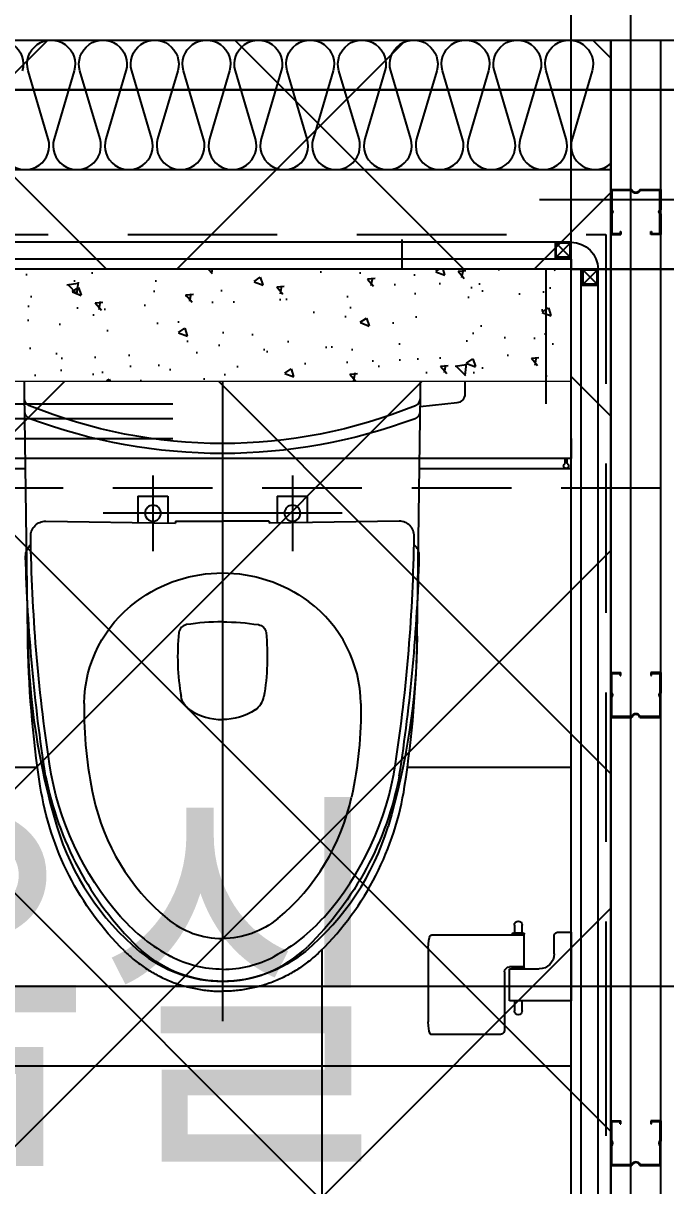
# Model space of a CAD drawing. Header units: millimetres. Extents: x 840000 to 1054178, y 0 to 59400.
# Drawn here: x 871912 to 872557, y 25140 to 26308 of the extents above; entities that cross this region are included whole.
import ezdxf
from ezdxf.enums import TextEntityAlignment as Align
from ezdxf.xclip import XClip

# ---------------------------------------------------------------- set-up
doc = ezdxf.new("R2010")
doc.units = ezdxf.units.MM
doc.header["$LTSCALE"] = 100
doc.header["$XCLIPFRAME"] = 0
for name, pattern in [('X - 단위세대 확장형$0$CEN', [62, 60, -1, 0, -1]), ('X - 단위세대 확장형$0$HID', [1.5, 1, -0.5]), ('X - 단위세대 확장형$0$X-25$0$HID', [2.3, 1.5, -0.8]), ('X - 단위세대 확장형$0$X-55$0$CEN', [65, 60, -2, 1, -2]), ('X - 평면도$0$CEN', [62, 60, -1, 0, -1])]:
    doc.linetypes.add(name, pattern=pattern)
doc.layers.get('DEFPOINTS').update_dxf_attribs({"color": 145})
for name, color, linetype in [('AA-XXXX-TEXT', 3, 'Continuous'), ('SYM', 7, 'Continuous'), ('X - 단위세대 확장형$0$0 TILE LINE & HATCH', 8, 'Continuous'), ('X - 단위세대 확장형$0$3~6층코아$0$A-WALL-CONC', 2, 'Continuous'), ('X - 단위세대 확장형$0$A-CEN', 1, 'X - 단위세대 확장형$0$CEN'), ('X - 단위세대 확장형$0$A-ETC', 7, 'Continuous'), ('X - 단위세대 확장형$0$A-FIN', 8, 'Continuous'), ('X - 단위세대 확장형$0$A-INS', 9, 'Continuous'), ('X - 단위세대 확장형$0$A-TILE', 253, 'Continuous'), ('X - 단위세대 확장형$0$AA-SSXM-STRS', 4, 'Continuous'), ('X - 단위세대 확장형$0$AA-WAXM-CONC', 2, 'Continuous'), ('X - 단위세대 확장형$0$AA-XXXX-CNTL', 1, 'X - 단위세대 확장형$0$CEN'), ('X - 단위세대 확장형$0$LH-UBR', 4, 'Continuous'), ('X - 단위세대 확장형$0$S-ELE', 4, 'Continuous'), ('X - 단위세대 확장형$0$S-HAT', 19, 'Continuous'), ('X - 단위세대 확장형$0$TOIL', 4, 'Continuous'), ('X - 단위세대 확장형$0$UBR WALL', 4, 'Continuous'), ('X - 단위세대 확장형$0$UBR내부자재', 6, 'Continuous'), ('X - 단위세대 확장형$0$X-25$0$AA-DETL-PCN9', 9, 'Continuous'), ('X - 단위세대 확장형$0$X-25$0$AA-FFXM-SANI', 4, 'Continuous'), ('X - 단위세대 확장형$0$결로방지단열재', 7, 'X - 단위세대 확장형$0$HID'), ('X - 평면도$0$AA-XXXX-CNTL', 1, 'X - 평면도$0$CEN')]:
    doc.layers.add(name, color=color, linetype=linetype)
doc.layers.add('X - 단위세대 확장형$0$A-MC', color=171, linetype='Continuous', plot=False)
doc.styles.add('HAUD01', font='Dotum.ttf')

# ---------------------------------------------------------------- blocks, each defined once
blk = doc.blocks.new('X - 단위세대 확장형$0$X-55$0$계림_C-482-T')
at = {"layer": 'X - 단위세대 확장형$0$TOIL', "linetype": 'Continuous'}
for p, q in [((368.5585864651948, 195.4743725485168), (28.10631790198386, 199.9992934996262)), ((20, -192), (20, 192)), ((253.0026083942503, 177.2699391832575), (255.0008440259844, 47.00000000046566)), ((228.0008440259844, 85.00000000046566), (228.0008440259844, 55.00000000046566)), ((228.0008440259844, 85.00000000046566), (254.4179547224194, 85.00000000046566)), ((228.0008440259844, 55.00000000046566), (254.8781304880977, 55.00000000046566)), ((253.0008440259844, 47.00000000046566), (255.0008440259844, 47.00000000046566)), ((253.0008440259844, 47.00000000046566), (253.0008440259844, 4.656612873077393e-10)), ((253.0008440259844, -46.99999999953434), (253.0008440259844, 4.656612873077393e-10)), ((228.0008440259844, -54.99999999953434), (228.0008440259844, -84.99999999953434)), ((228.0008440259844, -54.99999999953434), (254.8781304880977, -54.99999999953434)), ((253.0008440259844, -46.99999999953434), (255.0008440259844, -46.99999999953434)), ((253.0026083942503, -177.2699391855858), (255.0008440259844, -46.99999999953434)), ((228.0008440259844, -84.99999999953434), (254.4179547224194, -84.99999999953434)), ((0, -214.0446104281582), (0, -146.3021104279906)), ((4, -149.9998985929415), (0, -149.9998985929415)), ((0, -209.9998985929415), (0, -149.9998985929415)), ((18, -163.9998977873474), (18, -195.9998994017951)), ((20, -169.7498985929415), (18, -169.7498985929415)), ((20, -190.2498985929415), (18, -190.2498985929415)), ((368.5625847652555, -195.4743194067851), (28.10631790198386, -199.9992934996262)), ((4, -209.9998985929415), (0, -209.9998985929415)), ((82.00246322154999, -199.2822469952516), (87.02750661037862, -236.3107265969738)), ((137.99753677845, -198.5394566482864), (133.9564750567079, -235.6882006772794)), ((125.1286335643381, -243.7141253547743), (96.06513663753867, -244.0996607868001))]:
    blk.add_line(p, q, dxfattribs=at)
at = {"layer": 'X - 단위세대 확장형$0$TOIL', "color": 1, "linetype": 'X - 단위세대 확장형$0$X-55$0$CEN'}
for p, q in [((245.0008440259844, -120.2083401205018), (245.0008440259844, 119.7916598794982)), ((207.0008440259844, 69.791740573477), (283.0008440259844, 69.791740573477)), ((0, 0), (755.0000000018626, 0)), ((207.0008440259844, -70.208259426523), (283.0008440259844, -70.208259426523)), ((-30, -180), (50, -180))]:
    blk.add_line(p, q, dxfattribs=at)
at = {"layer": 'X - 단위세대 확장형$0$TOIL', "color": 8, "flags": 128}
for points in [[(368.5586004965007, 195.4743723617867, -0.0692761336010616), (559.3905756361783, 166.31637852313)], [(508.5682274922729, 177.5294276555069, -0.1532814612270296), (680.295922672376, 85.2265759226866)], [(559.3905898295343, 166.3163742884062, -0.1467335490054075), (684.8950742259622, 83.19239234970883)], [(436.0786330681294, 138.9275054913014, -0.0570045994094775), (529.9337775446475, 129.5632870290428)], [(529.9337775446475, 129.5632870290428, -0.1672961348615861), (651.8528573662043, 55.67490872414783)], [(684.8950742259622, 83.19239234970883, -0.1753709668229074), (715.0000000018626, -3.151874989271164e-05)], [(651.8528573662043, 55.67490872461349, -0.1753709668229074), (672.0000000018626, -2.10953876376152e-05)], [(354.1449000015855, -6.05359673500061e-09, -0.0377736157054268), (356.8766432888806, 36.1078157229349)], [(354.1449000015855, -6.05359673500061e-09, -0.0377736157054268), (356.8766432888806, 36.1078157229349)], [(356.8766431864351, 36.10781505098566, -0.3407173098915555), (364.8197664245963, 43.70302059873939)], [(364.8197676874697, 43.7030207333155, -0.0703117100501858), (429.1508023664355, 41.50564183527604)], [(442.4433973357081, 32.71424946794286, -0.1451755262755527), (452.1465000007302, -5.527492612600327e-05)], [(442.4433973357081, 32.71424946794286, -0.1451755262755527), (452.1465000007302, -5.527492612600327e-05)], [(715.0008440259844, -3.725290298461914e-09, -0.1957983125729668), (680.295922672376, -85.22657593060285)], [(442.4433972127736, -32.71424966817722, -0.2078132275040601), (429.150798028335, -41.50564261246473)], [(651.8528573662043, -55.67490873578936, -0.1672961348695713), (529.9337775390595, -129.563287042547)], [(436.0786330662668, -138.9275055029429, -0.2335516163566839), (333.5748799089342, -86.43026907322928)], [(684.8950742259622, -83.1923923608847, -0.146733548827436), (559.3905900064856, -166.3163742478937)], [(508.5682274922729, -177.5294276629575, -0.0323184307540776), (288.3944435045123, -197.5890622069128)]]:
    blk.add_lwpolyline(points, format="xyb", dxfattribs=at)
at = {"layer": 'X - 단위세대 확장형$0$TOIL', "linetype": 'Continuous', "flags": 128}
for points in [[(650.4215487018228, 101.9297517435625, -0.0894286907584027), (690.0321941003203, 51.81618571886793)], [(684.5412628445774, 98.44560422096401, -0.1974746009748235), (725.0000000018626, -3.394298255443573e-05)], [(703.0008440259844, -3.725290298461914e-09, -0.1232402560018873), (690.0321941003203, -51.81618572631851)], [(650.4215487018228, -101.9297517510131, -0.1445381210282763), (496.4519177023321, -173.7499261079356)], [(684.5412628483027, -98.44560423307121, -0.1607690638675113), (519.170549666509, -182.8902325364761)], [(3.999999992549419, -149.9998985957354, -0.4142135455254098), (17.99999999254942, -163.9998977906071)], [(496.4519177004695, -173.7499261084013, -0.0337149681592381), (268.21920504421, -192.498410535045)], [(268.21920504421, -192.498410535045, -0.4184839336079957), (253.0008440259844, -177.5000000037253)], [(519.170549666509, -182.8902325364761, -0.0349552083347291), (368.5625847652555, -195.4743194067851)], [(150.0654785633087, -193.2777122179978, -0.309301145601681), (142.6779759787023, -198.4765317384154)], [(288.3944435045123, -197.5890622069128, -0.2258425766167743), (276.6114867627621, -192.3555047526024)], [(133.9564750567079, -235.6882006763481, -0.3790245042022668), (125.1286335662007, -243.71412535524)]]:
    blk.add_lwpolyline(points, format="xyb", dxfattribs=at)
at = {"layer": 'X - 단위세대 확장형$0$TOIL', "flags": 128}
blk.add_lwpolyline([(137.0312751941383, -193.670008411631, -0.301224641182457), (129.729792451486, -198.6486248988658)], format="xyb", dxfattribs=at)
at = {"layer": 'X - 단위세대 확장형$0$TOIL', "linetype": 'Continuous'}
for centre in [(245.0008440259844, 69.79174057021737), (245.0008440259844, -70.20825942978263)]:
    blk.add_circle(centre, 8, dxfattribs=at)
for centre, radius, start, end in [((28.00000000186265, 192), 8, 90, 180), ((142.5716580767184, 190.4772382383235), 8, 20.49093899798267, 89.23853166034554), ((-367.1285713817924, 0), 552.1285713848526, 339.5090610020173, 20.49093899798267), ((268.0008440259844, 177.4999999962747), 15, 89.16589291601672, 180), ((243.4716230072081, -1507.32144968817), 1700, 81.44191707536763, 89.16589291601672), ((288.0008440259844, 182.5942271067761), 15, 88.4963881624859, 139.4016884523749), ((354.2392738517374, -884.4566950462759), 1080.014717274773, 81.21587251329265, 89.29853165354638), ((473.9363736771047, -109.841140141245), 296.2056502138537, 44.68292860481448, 81.21587251329265), ((451.8083362858742, -122.909728450235), 300, 48.54405009813235, 81.44191707536763), ((593.0008440259844, -3.725290298461914e-09), 110, 0, 28.10288081276515), ((585.0000000018626, -6.05359673500061e-09), 140, 315.3170713951856, 1.390050217803349e-05), ((531.2536212522537, 32.973936364986), 180, 311.4559499018677, 331.8971191872348), ((3.999999992549419, -195.9998985957354), 14, 270, 359.9999966916271), ((28.00000000186265, -191.9999999990687), 8, 180, 270.7614683396545), ((95.94575961865485, -235.1004525390454), 8.999999999999998, 187.7282567402937, 270.7600000397436)]:
    blk.add_arc(centre, radius, start, end, dxfattribs=at)
at = {"layer": 'X - 단위세대 확장형$0$TOIL'}
for centre, radius, start, end in [((129.6234745495021, 190.6493313987739), 8, 22.18414888575631, 89.23853166034554), ((-337.9181506540626, 0), 512.9181506553606, 337.8158511142437, 22.18414888575631)]:
    blk.add_arc(centre, radius, start, end, dxfattribs=at)
at = {"layer": 'X - 단위세대 확장형$0$TOIL', "color": 8}
for centre, radius, start, end in [((243.4716230072081, -1513.82144968817), 1712, 81.09212662154073, 88.4963881624859), ((437.9560220632702, 8.94106231117621), 130, 90.82746306607916, 143.4109937576291), ((450.0000000037253, -6.05359673500061e-09), 145, 143.4109937576291, 216.5890062423709), ((593.0008440259844, -3.725290298461914e-09), 122, 0, 44.31306713098046), ((425.6777647677809, 21.80949983140454), 20, 33.04089445315433, 79.99979719019534), ((587.0030645355582, -0.9622124820016325), 128, 342.6326277586018, 18.04235000429799), ((392.1465000007302, -6.05359673500061e-09), 60, 326.9591055468456, 5.277388350891172e-05), ((585.0000000018626, -6.05359673500061e-09), 87, 320.2125441356354, 1.390050217803349e-05), ((585.0000000018626, -6.05359673500061e-09), 130, 320.2125441356354, 1.390050217803349e-05), ((594.1449000015855, -6.05359673500061e-09), 240, 180, 188.6529611051706), ((365.7742028143257, -34.75377197284251), 9, 188.6529611051706, 263.9124222578191), ((389.210919868201, 184.9999999939464), 230, 263.9124222578191, 280.0002028098046), ((447.424445355311, 142.1268894709647), 325.4515680979983, 280.8287202121643, 315.6869328690195), ((442.0718364026397, 276.0292169554159), 415, 269.1725369339208, 282.2229051442379), ((359.2557700872421, 504.4638087158091), 700, 270.7617944032912, 286.6130638445016)]:
    blk.add_arc(centre, radius, start, end, dxfattribs=at)
blk = doc.blocks.new('X - 단위세대 확장형$0$X-25$0$C14508014')
at = {"layer": 'X - 단위세대 확장형$0$X-25$0$AA-FFXM-SANI', "color": 6}
for p, q in [((103.0000703632831, 143.3706150464713), (34.00007036328317, 143.3706150464713)), ((34.00007036328317, 143.3706150464713), (34.00007036328317, 85.37061504647136)), ((103.0000703632831, 130.3706151149235), (103.0000703632831, 143.3706150464713)), ((81.00007036328316, 126.3706151149236), (99.0000704359263, 126.3706151149236)), ((66.00007036328316, 85.37061504647136), (66.00007036328316, 111.3706151149235)), ((23.99943948164582, 94.37061504647137), (34.00007036328317, 94.370615046937)), ((65.99909192323685, 95.37080522906037), (65.99909192323685, 85.45164891518652)), ((66.99909192323685, 96.37104695243765), (67.99909192323685, 96.37104695243765)), ((67.99909192323685, 96.37104662600905), (100.0000703614205, 96.37104662600905)), ((67.99909192323685, 96.37104678945616), (67.99909192323685, 84.4677693080157)), ((67.99909192323685, 96.37094502849504), (67.99909192323685, 90.13580736005679)), ((100.0000703614205, 96.37104695243765), (100.0000703614205, 84.4677693080157)), ((100.0000703614205, 96.37104695243765), (101.0000703614205, 96.37104695243765)), ((100.0000703614205, 96.37094503082336), (100.0000703614205, 90.13580736005679)), ((102.0000703614205, 95.37080522906037), (102.0000703614205, 85.3710469524376)), ((102.0000703614205, 94.37061505205929), (110.0008538905531, 94.37061505252495)), ((34.00007036328317, 86.37061505252495), (24.02591979131103, 86.37061505252495)), ((34.00007036328317, 85.37061504647136), (34.00007036328317, 81.37061504647133)), ((65.99909192323685, 85.37104670656844), (65.99909192323685, 86.37104695243762)), ((65.99909192323685, 85.45164891518652), (65.99909192323685, 85.37104670656844)), ((66.00007036328316, 81.37061504647133), (66.00007036328316, 85.37061504647136)), ((67.99909192323685, 84.3710469524376), (66.99909192323685, 84.3710469524376)), ((67.99909192323685, 90.13580736005679), (67.99909192323685, 81.5645113857463)), ((67.99909192323685, 84.4677693080157), (67.99909192323685, 84.37106904713436)), ((100.0000703614205, 90.13580736005679), (100.0000703614205, 3.132621736265718)), ((100.0000703614205, 84.4677693080157), (100.0000703614205, 84.37106904713436)), ((101.0000703614205, 84.3710469524376), (100.0000703614205, 84.3710469524376)), ((110.0008434299379, 86.37061505252495), (102.0000703614205, 86.37061505252495)), ((7.03614205122e-05, 71.5645113857463), (7.03614205122e-05, 3.132621736265718)), ((62.99909192323685, 76.5645113857463), (5.000070361420511, 76.5645113857463)), ((34.00007036328317, 81.37061504647133), (66.00007036328316, 81.37061504647133)), ((87.00007036328316, 3.28700989485e-05), (13.00007036328316, 3.28700989485e-05))]:
    blk.add_line(p, q, dxfattribs=at)
for points in [[(7.03614205122e-05, 3.132621736265718), (0.0140926036983729, 2.959317754022777), (0.0561673566699028, 2.789082776289433), (0.1218565367162228, 2.630943812429904), (0.2183416727930307, 2.467624506447462), (0.3425392378121614, 2.308297157287595), (0.4942055493593216, 2.153223888482898), (0.8786798808723688, 1.856790664605796), (1.65183793567121, 1.449353205505756), (3.468246472999453, 0.8680464695207772), (8.857378168031568, 0.132997500244528), (13.00007036328316, 3.28700989485e-05)], [(87.00007036328316, 3.28700989485e-05), (94.64831155911085, 0.5042210803367198), (97.37206709198654, 1.095906629692761), (98.64568332210185, 1.586974066682159), (99.10995769500731, 1.849283639807254), (99.32713752426208, 2.002690027467906), (99.51456234976648, 2.161250955425201), (99.67192059196532, 2.324816060718148), (99.7759642638266, 2.45915581146255), (99.86030879430471, 2.596296900417654), (99.93791309930384, 2.771362436469644), (99.98452360928059, 2.950225193984806), (100.0000703614205, 3.132621736265718)]]:
    blk.add_lwpolyline(points, dxfattribs=at)
for centre, radius, start, end in [((99.0000704359263, 130.3706150422804), 3.999999927144699, 270, 1.0405366314e-06), ((81.00007036328316, 111.3706151139922), 15.00000000122401, 90, 180), ((23.99943948164582, 90.37061504647137), 4, 90, 270), ((66.99909081310035, 95.37104836432265), 0.9999988893514467, 89.99993639386334, 180.0000025346405), ((101.0000741221011, 95.3710510134697), 0.9999962401530152, 359.9998403176477, 90.00021547112395), ((109.9624336846173, 90.37061504647137), 4, 270, 90), ((66.99909081310035, 85.37104554614052), 0.9999988887419624, 180.0002076804394, 270.0000637128584), ((101.0000703614205, 85.3710469524376), 1, 270, 0), ((5.000050086528062, 71.5645316611044), 4.999979724882519, 89.99976766684654, 180.0002323331535), ((62.99909192323685, 81.5645113857463), 4.999999999922522, 270, 0)]:
    blk.add_arc(centre, radius, start, end, dxfattribs=at)
blk = doc.blocks.new('X - 단위세대 확장형$0$A$C5B7D6953')
at = {"layer": 'X - 단위세대 확장형$0$UBR WALL', "ltscale": 5}
blk.add_lwpolyline([(112.0004699039273, 1390.000526066564), (112.0004699039273, -9.999473933436093), (0.0004699039272964001, -9.999473933436093), (0.0004699039270690264, 1390.000526066564)], close=True, dxfattribs=at)
at = {"ltscale": 5}
blk.add_wipeout([(112.00046990392661, 1390.0005260665635), (112.00046990392616, -9.999473933432238), (0.000469903925932158, -9.999473933432213), (0.00046990392638690537, 1390.0005260665635)], dxfattribs=at).dxf.layer = 'X - 단위세대 확장형$0$LH-UBR'
at = {"layer": 'X - 단위세대 확장형$0$0 TILE LINE & HATCH', "ltscale": 5}
h = blk.add_hatch(dxfattribs=at)
h.set_pattern_fill('AR-CONC', color=256, scale=0.5, angle=-90.00000000000001)
h.set_pattern_definition([(319.9999999999999, (21888.49349318662, 23755.90374608515), (-7.969542769451563, -91.092334498002), [9.525, -104.775]), (265, (21888.49349318662, 23755.90374608515), (95.52842261951757, 17.62171071248465), [7.62, -83.820292085]), (10.45144469999997, (21887.82936643662, 23748.31274258516), (87.55887595609754, -73.47062354517665), [8.095004399999992, -89.04512229999993]), (316.1842, (21913.89349318662, 23755.90374608515), (-21.0211639663636, -135.539520446065), [14.2875, -157.1625]), (6.635557609999951, (21912.14174318661, 23744.60879608516), (123.7130622988607, -118.7020670257515), [12.14251156999999, -133.5678040799999]), (261.18415117, (21913.89349318662, 23755.90374608515), (123.7130622927663, -118.7020670324885), [11.429983535, -125.72986596]), (290.9999999999999, (21907.54349318662, 23743.20374608516), (-51.13259909354382, -75.80719563456623), [9.525, -104.775]), (236, (21907.54349318662, 23743.20374608516), (92.09398306115963, -30.90101417382356), [7.62, -83.82]), (341.4514449999999, (21903.28244323662, 23736.88647978516), (40.9613844429526, -106.7082096393581), [8.095004399999999, -89.04496879999998]), (307.5, (21888.49349318662, 23755.90374608515), (42.27751943657655, -1.544301625295918), [0, -82.80399999999996, 0, -85.08999999999996, 0, -84.13749999999996]), (277.5, (21888.49349318662, 23755.90374608515), (50.09028740905975, -33.40983125515289), [0, -48.51399999999999, 0, -80.89899999999999, 0, -32.0675]), (237.5, (21888.49349318662, 23784.22474608515), (-2.864371996336737, -67.7952975834357), [0, -31.75, 0, -99.06, 0, -131.445]), (227.5, (21888.49349318662, 23796.92474608515), (12.7132455166665, -74.06459069300902), [0, -41.275, 0, -65.786, 0, -93.345])])
h.paths.add_polyline_path([(112.0004699039273, 1390.000526066564), (112.0004699039273, -9.999473933436093), (0.0004699039272964001, -9.999473933436093), (0.0004699039270690264, 1390.000526066564)])
blk = doc.blocks.new('X - 단위세대 확장형$0$A$C85b06c20')
at = {"layer": 'X - 단위세대 확장형$0$UBR내부자재', "color": 8, "linetype": 'X - 단위세대 확장형$0$HID', "ltscale": 10}
for points in [[(150, 1400), (150, 0), (0, 0), (0, 1400), (150, 1400)], [(135, 1400), (170, 1400), (170, 0), (190, 0), (190, 700), (150, 700)], [(135, 1400), (135, 0)], [(135, 25), (0, 25)], [(195.2087121525255, 6), (190, 6)], [(195.2087121525255, 4), (190, 4)]]:
    blk.add_lwpolyline(points, dxfattribs=at)
blk.add_arc((197.5, 5), 2.500000000000001, 203.5781784722709, 156.4218215277291, dxfattribs=at)
blk = doc.blocks.new('X - 단위세대 확장형$0$A$C188F32DF')
at = {"layer": 'X - 단위세대 확장형$0$A-ETC', "color": 8, "linetype": 'Continuous'}
for p, q in [((969.9999999981374, 2311.000083319843), (983.9999999981374, 2311.000083319843)), ((996.9999999981374, 2284.000000002794), (1010.999999998137, 2284.000000002794))]:
    blk.add_line(p, q, dxfattribs=at)
for points in [[(-315, 2312.000000000931), (984.9999999981374, 2312.000000000931)], [(984.9999999981374, 2312.000000002794), (984.9999999981374, 2285.000000000931), (1011.999999998137, 2285.000000002794)], [(969.9999999981374, 2297.000083319843), (983.9999999981374, 2297.000083319843), (969.9999999981374, 2311.000083319843), (969.9999999981374, 2297.000083319843), (983.9999999981374, 2311.000083319843), (983.9999999981374, 2297.000083319843)], [(-315, 2295.000000000931), (984.9999999981374, 2295.000000000931)], [(994.9999999981374, 2285.000000000931), (984.9999999981374, 2285.000000000931)], [(994.9999596048146, 2285.000000000931), (994.9999596048146, 35)], [(996.9999999981374, 2270.000000002794), (1010.999999998137, 2270.000000002794), (996.9999999981374, 2284.000000002794), (996.9999999981374, 2270.000000002794), (1010.999999998137, 2284.000000002794), (1010.999999998137, 2270.000000002794)], [(1011.999959604815, 2275.000000002794), (1011.999959604815, 35)]]:
    blk.add_lwpolyline(points, dxfattribs=at)
for points in [[(984.9999999981374, 2312.000083319843), (984.9999999981374, 2296.000083319843), (968.9999999981374, 2296.000083319843), (968.9999999981374, 2312.000083319843)], [(1011.999999998137, 2285.000000002794), (1011.999999998137, 2269.000000002794), (995.9999999981374, 2269.000000002794), (995.9999999981374, 2285.000000002794)]]:
    blk.add_lwpolyline(points, close=True, dxfattribs=at)
blk.add_arc((984.9999999981374, 2285.000000002794), 27.00000000000365, 0, 90, dxfattribs=at)
at = {"layer": 'X - 단위세대 확장형$0$A-TILE'}
for p, q in [((185, 835.0000000000582), (185, 2284.999999998137)), ((485, 2120.675840116106), (485, 2284.999999998137)), ((784.9999999981374, 2132.714676039293), (785.0000000002328, 2284.999999998196)), ((-315, 2035.000000000466), (302.0069842319936, 2035)), ((964.9995300974697, 2035), (984.9999596048146, 2035)), ((484.9999999981374, 1516.999959734268), (484.9999999981374, 1749.323181307176)), ((784.9999999963911, 1516.999959734268), (784.9999999981374, 1737.285323961172))]:
    blk.add_line(p, q, dxfattribs=at)
at = {"layer": 'X - 단위세대 확장형$0$X-25$0$AA-FFXM-SANI', "color": 8, "linetype": 'X - 단위세대 확장형$0$X-25$0$HID'}
blk.add_lwpolyline([(-350, 2320.000000000931), (-350, 800), (0, 800), (0, 0), (1020.00008331798, 0), (1020.00008331798, 2320.00000000099)], close=True, dxfattribs=at)
at = {"ltscale": 5, "extrusion": (0, 0, -1), "xscale": -1, "zscale": -1}
blk.add_blockref('X - 단위세대 확장형$0$X-25$0$C14508014', (-216.4994597323239, 2141.629384954518), dxfattribs=at)
at = {"color": 8, "extrusion": (0, 0, -1), "xscale": -1, "zscale": -1, "rotation": 180}
blk.add_blockref('X - 단위세대 확장형$0$X-55$0$계림_C-482-T', (-984.999530095607, 1935.000000000931), dxfattribs=at)
at = {"layer": 'X - 단위세대 확장형$0$3~6층코아$0$A-WALL-CONC', "extrusion": (0, 0, -1), "xscale": -1, "zscale": -1, "rotation": 180}
blk.add_blockref('X - 단위세대 확장형$0$A$C5B7D6953', (-985.0007027774118, 2275.000526066578), dxfattribs=at)
at = {"extrusion": (0, 0, -1), "xscale": -1, "zscale": -1, "rotation": 180}
blk.add_blockref('X - 단위세대 확장형$0$A$C85b06c20', (-985.0003494335106, 2284.999883439974), dxfattribs=at)
blk = doc.blocks.new('X - 단위세대 확장형$0$X-25$0$stud80')
at = {"layer": 'X - 단위세대 확장형$0$X-25$0$AA-DETL-PCN9', "color": 8}
for p, q in [((-24.99999999991269, 10.41354621900132), (-24.99999999991269, -10.08645378099868)), ((-3.999999999912688, 10.41354621900132), (-24.99999999991269, 10.41354621900132)), ((-24.19999999986612, -9.697862758418749), (-24.19999999986612, 9.61354621895475)), ((-24.19999999986612, 9.61354621895475), (-4.551900950871639, 9.61354621895475)), ((25.00000000008731, 10.41354621900132), (4.000000000097315, 10.41354621900132)), ((4.551900950813433, 9.613546218838337), (24.20000000004075, 9.61354621895475)), ((24.20000000004075, 9.61354621895475), (24.20000000004075, -9.697862758418749)), ((25.00000000008731, -10.13080361054858), (25.00000000008731, 10.41354621900132)), ((-24.99999999991269, -34.58645378099868), (-24.99999999991269, -14.08645378099868)), ((-24.99999999991269, -14.08645378099868), (-24.99999999991269, -34.58645378099868)), ((-24.19999999986612, -33.83080361056022), (-24.19999999986612, -14.47504480363682)), ((24.20000000004075, -14.47504480357861), (24.20000000004075, -33.83080361056022)), ((25.00000000008731, -34.58645378099868), (25.00000000008731, -14.13080361054858)), ((-24.99999999991269, -34.58645378099868), (-14.99999999991269, -34.58645378099868)), ((-15.79999999995925, -33.83080361056022), (-24.19999999986612, -33.83080361056022)), ((-14.99999999991269, -31.63080361054858), (-15.79999999995925, -31.63080361054858)), ((-15.79999999995925, -31.63080361054858), (-15.79999999995925, -33.83080361056022)), ((-14.99999999991269, -34.58645378099868), (-14.99999999991269, -31.63080361054858)), ((15.80000000013388, -31.63080361054858), (15.00000000008731, -31.63080361054858)), ((15.00000000008731, -31.63080361054858), (15.00000000008731, -34.58645378099868)), ((25.00000000008731, -34.58645378099868), (15.00000000008731, -34.58645378099868)), ((15.80000000013388, -31.63080361054858), (15.80000000013388, -33.83080361056022)), ((24.20000000004075, -33.83080361056022), (15.80000000013388, -33.83080361056022))]:
    blk.add_line(p, q, dxfattribs=at)
for centre, radius, start, end in [((-2.7285e-12, 11.65058602910358), 4.986916226953534, 204.1091884834564, 335.8908115150634), ((8.73115e-11, 11.65058602904787), 4.186916226976522, 197.1847440378269, 342.8152559621731), ((-26.34350165343494, -12.08645378099868), 2.409356074323376, 303.8912644476083, 56.10873555239169), ((-26.34350165339311, -12.08645378102778), 3.209356074349086, 311.9045378700286, 48.0954621299714), ((26.34350165354226, -12.08645378099868), 3.209356074310417, 131.9045378700286, 228.0954621299714), ((26.34350165360956, -12.13080361054858), 2.409356074323376, 123.8912644476083, 236.1087355523917)]:
    blk.add_arc(centre, radius, start, end, dxfattribs=at)
blk = doc.blocks.new('X - 단위세대 확장형$0$A$C6f67e9a2')
at = {"layer": 'DEFPOINTS'}
blk.add_line((2610.121091945563, -23722.52200214246), (11292.52200213866, -23722.52200214246), dxfattribs=at)
at = {"layer": 'X - 단위세대 확장형$0$A-CEN'}
for p, q in [((5889.999999998807, -23722.52200214247), (5889.999999998836, -22426.63167590379)), ((2610.121091945563, -22822.52200214246), (11292.52200213866, -22822.52200214246))]:
    blk.add_line(p, q, dxfattribs=at)
at = {"layer": 'X - 단위세대 확장형$0$A-ETC', "color": 8, "linetype": 'Continuous'}
for p, q in [((5869.999999998836, -23722.52200214246), (5869.999999998836, -22772.5220021406)), ((5919.999999998865, -23722.52200214246), (5919.999999998836, -22772.5220021406))]:
    blk.add_line(p, q, dxfattribs=at)
at = {"layer": 'X - 단위세대 확장형$0$A-INS'}
blk.add_line((3019.999999998836, -22902.52200214249), (5869.999999998836, -22902.52200214249), dxfattribs=at)
for points in [[(5232.931750207441, -22803.37335138831, -1.337394450366976), (5279.068249788135, -22803.3733513952)], [(5258.931750209536, -22871.67065288975, 1.33739445191957), (5305.068249775097, -22871.67065284528), (5284.931750222575, -22803.3733514397, -1.337394452695795), (5331.068249780685, -22803.3733514209), (5310.93175021722, -22871.67065286408, 1.337394451919367), (5357.068249782547, -22871.67065287095), (5336.931750215124, -22803.37335141397, -1.33739445191957), (5383.068249780685, -22803.3733514209), (5362.93175021722, -22871.67065286408, 1.337394452695795), (5409.068249775097, -22871.67065284528), (5388.931750222575, -22803.37335143967, -1.337394451919367), (5435.068249788135, -22803.3733513952), (5414.931750209536, -22871.67065288975, 1.337394451143142), (5461.068249782547, -22871.67065287095), (5440.931750215124, -22803.37335141397, -1.33739445191957), (5487.068249780685, -22803.3733514209), (5466.93175021722, -22871.67065286408, 1.33739445191957), (5513.068249782547, -22871.67065287095), (5492.931750215124, -22803.37335141397, -1.337394451919367), (5539.068249780685, -22803.3733514209), (5518.93175021722, -22871.67065286408, 1.337394451919367), (5565.068249782547, -22871.67065287095), (5544.931750215124, -22803.37335141397, -1.337394451919367), (5591.068249780685, -22803.3733514209), (5570.93175021722, -22871.67065286408, 1.337394451919367), (5617.068249782547, -22871.67065287095), (5596.931750215124, -22803.37335141397, -1.337394451919367), (5643.068249780685, -22803.3733514209), (5622.93175021722, -22871.67065286408, 1.337394452695855), (5669.068249775097, -22871.67065284528), (5648.931750222575, -22803.3733514397, -1.337394452695855), (5695.068249780685, -22803.3733514209), (5674.93175021722, -22871.67065286408, 1.337394451919367), (5721.068249782547, -22871.67065287095), (5700.931750215124, -22803.37335141397, -1.33739445191957), (5747.068249780685, -22803.3733514209), (5726.93175021722, -22871.67065286408, 1.337394451919832), (5773.068249782547, -22871.67065287095), (5752.931750215124, -22803.373351414, -1.337394451919629), (5799.068249780685, -22803.3733514209), (5778.93175021722, -22871.67065286408, 1.337394451919367), (5825.068249782547, -22871.67065287095), (5804.931750215124, -22803.37335141397, -1.33739445191957), (5851.068249780685, -22803.3733514209), (5830.93175021722, -22871.67065286408, 0.7544524756183308), (5869.999999998836, -22896.42757230885)]]:
    blk.add_lwpolyline(points, format="xyb", dxfattribs=at)
at = {"layer": 'X - 단위세대 확장형$0$A-MC'}
for p, q in [((5829.999999998836, -23722.52200214247), (5829.999999998836, -22426.63167590379)), ((5798.169664564077, -22932.52200214246), (11292.52200213866, -22932.52200214246)), ((2610.121091945563, -23002.52200214246), (5949.999999998836, -23002.52200214246)), ((6015.475524371024, -23002.5220021406), (3544.999999997905, -23002.5220021406))]:
    blk.add_line(p, q, dxfattribs=at)
at = {"layer": 'X - 단위세대 확장형$0$AA-WAXM-CONC'}
blk.add_line((2929.999999998836, -22772.52200214246), (10869.9999999986, -22772.52200214246), dxfattribs=at)
at = {"layer": 'X - 단위세대 확장형$0$X-25$0$AA-DETL-PCN9', "xscale": -1}
blk.add_blockref('X - 단위세대 확장형$0$X-25$0$stud80', (5894.999999998836, -22932.9355483582), dxfattribs=at)
at = {"layer": 'X - 단위세대 확장형$0$X-25$0$AA-DETL-PCN9', "rotation": 180}
blk.add_blockref('X - 단위세대 확장형$0$X-25$0$stud80', (5894.999999998836, -23442.10845592113), dxfattribs=at)
ref = blk.add_blockref('X - 단위세대 확장형$0$A$C188F32DF', (3544.999999997846, -23987.5220021406), dxfattribs=dict(xscale=-1, rotation=270))
XClip(ref).set_block_clipping_path([(264.99999999813735, -934.8789080523129), (1164.9999999981374, 7747.522002140788)])
blk = doc.blocks.new('X - 단위세대 확장형$0$20220222-결로')
at = {"layer": 'X - 단위세대 확장형$0$결로방지단열재'}
blk.add_lwpolyline([(-15470.00000000466, -730.0000000075888), (-15470.00000000466, 739.9999999923821), (-14180.00000000373, 739.9999999923821), (-14180.00000000373, 2389.999999992331), (-21219.99999999441, 2389.999999992273), (-21219.99999999884, -730.0000000077343)], dxfattribs=at)
blk = doc.blocks.new('X - 단위세대 확장형$0$A$C11416124')
at = {"layer": 'X - 단위세대 확장형$0$A-ETC', "color": 8, "linetype": 'Continuous'}
blk.add_line((5079.406850220374, 4298.793071029882), (3589.406850220374, 4298.793071029912), dxfattribs=at)
at = {"layer": 'X - 단위세대 확장형$0$AA-XXXX-CNTL'}
blk.add_line((5136.40032440002, 4268.793071029882), (3489.406850222236, 4268.793071029882), dxfattribs=at)
at = {"xscale": -1}
blk.add_blockref('X - 단위세대 확장형$0$A$C188F32DF', (4654.406850220374, 1923.793071028951), dxfattribs=at)
at = {"layer": 'X - 단위세대 확장형$0$A-ETC', "color": 8, "linetype": 'Continuous'}
blk.add_line((5009.406850220374, 4248.793071029882), (3589.406850220374, 4248.793071029912), dxfattribs=at)
at = {"layer": 'X - 단위세대 확장형$0$A-FIN', "elevation": 3.4840711305368e-10}
blk.add_lwpolyline([(4969.406850220374, 3608.793140969414), (4969.406850220374, 4208.793071027088), (3669.406890615559, 4208.793071027147), (3669.406890615559, 1958.79307102898), (4619.406850220374, 1958.793071028951), (4619.406850220374, 2758.793071028951), (4969.406809825188, 2758.793071028951), (4969.406809825188, 2858.793123484298)], dxfattribs=at)
at = {"layer": 'X - 단위세대 확장형$0$A-MC'}
blk.add_line((5136.40032440002, 4208.793071029882), (3489.406850222236, 4208.793071029882), dxfattribs=at)
at = {"layer": 'X - 단위세대 확장형$0$X-25$0$AA-DETL-PCN9', "rotation": 270}
blk.add_blockref('X - 단위세대 확장형$0$X-25$0$stud80', (4558.993304000905, 4273.793071029882), dxfattribs=at)
blk = doc.blocks.new('X - 단위세대 확장형$0$A$C1DF1446A')
at = {"layer": 'X - 단위세대 확장형$0$S-HAT'}
h = blk.add_hatch(dxfattribs=at)
h.set_pattern_fill('ANSI37', color=256, scale=80)
h.set_pattern_definition([(45, (-184047.5919905771, -56593.10967376437), (-179.6051224213831, 179.6051224213831), []), (135, (-184047.5919905771, -56593.10967376437), (-179.6051224213831, -179.605122421383), [])])
h.paths.add_polyline_path([(10940.0000000007, -14410.00000000054), (13280.0000000007, -14410.00000000239), (13280.0000000007, -15980.00000000052), (11649.99999999977, -15980.00000000052), (11649.99999999977, -15630.00000000052), (10940.0000000007, -15630.00000000052)])
at = {"layer": 'X - 단위세대 확장형$0$S-ELE', "elevation": 8.387959767124963e-10}
blk.add_lwpolyline([(13280.0000000007, -14410.00000000054), (13280.0000000007, -15980.00000000052), (11649.99999999977, -15980.00000000052), (11649.99999999977, -15630.00000000052), (10940.0000000007, -15630.00000000052), (10940.0000000007, -14410.00000000054)], close=True, dxfattribs=at)
blk = doc.blocks.new('X - 단위세대 확장형', base_point=(-475.3640304019209, -286.727544500216))
at = {"layer": 'X - 단위세대 확장형$0$AA-SSXM-STRS'}
blk.add_blockref('X - 단위세대 확장형$0$A$C1DF1446A', (38471.98177179787, 56593.10967376437), dxfattribs=at)
blk.add_blockref('X - 단위세대 확장형$0$A$C6f67e9a2', (45881.98177179974, 64955.63167590395))
blk.add_blockref('X - 단위세대 확장형$0$20220222-결로', (70481.981771803, 39343.1096737691))
ref = blk.add_blockref('X - 단위세대 확장형$0$A$C11416124', (47503.18870076863, 45622.51652398375), dxfattribs=dict(rotation=270))
XClip(ref).set_block_clipping_path([(4389.406850222258, 988.9141629766091), (7109.406850222258, 9671.315073169833)])
blk = doc.blocks.new('20220114_기준층 실명')
at = {"layer": 'AA-XXXX-TEXT', "style": 'HAUD01', "width": 0.8}
blk.add_text('욕실', height=300, dxfattribs=at).set_placement((-31556.87026773067, 8032.545040581841), align=Align.MIDDLE_CENTER)
blk = doc.blocks.new('X - 평면도', base_point=(-475.3640304019209, -286.727544500216))
at = {"layer": 'X - 평면도$0$AA-XXXX-CNTL'}
blk.add_line((1308711.981771798, 42133.6415368476), (1318162.160125246, 42133.6415368476), dxfattribs=at)

msp = doc.modelspace()

# ---------------------------------------------------------------- block references
ref = msp.add_blockref('X - 평면도', (-439725.2813817246, -16179.14270663164))
XClip(ref).set_block_clipping_path([(1279249.9173513227, 15892.415162131409), (1363249.9173513227, 75292.41516213129)])

# ---------------------------------------------------------------- next in the draw order: block references
at = {"layer": 'AA-XXXX-TEXT'}
msp.add_blockref('20220114_기준층 실명', (903539.389202122, 17309.81073822771), dxfattribs=at)

# ---------------------------------------------------------------- next in the draw order: block references
at = {"layer": 'SYM'}
ref = msp.add_blockref('X - 단위세대 확장형', (820274.7186182752, -16179.1427066318), dxfattribs=at)
XClip(ref).set_block_clipping_path([(27286.233964764513, 22495.20258505261), (88213.60073788092, 68689.62773921051)])

doc.saveas('drawing.dxf')
